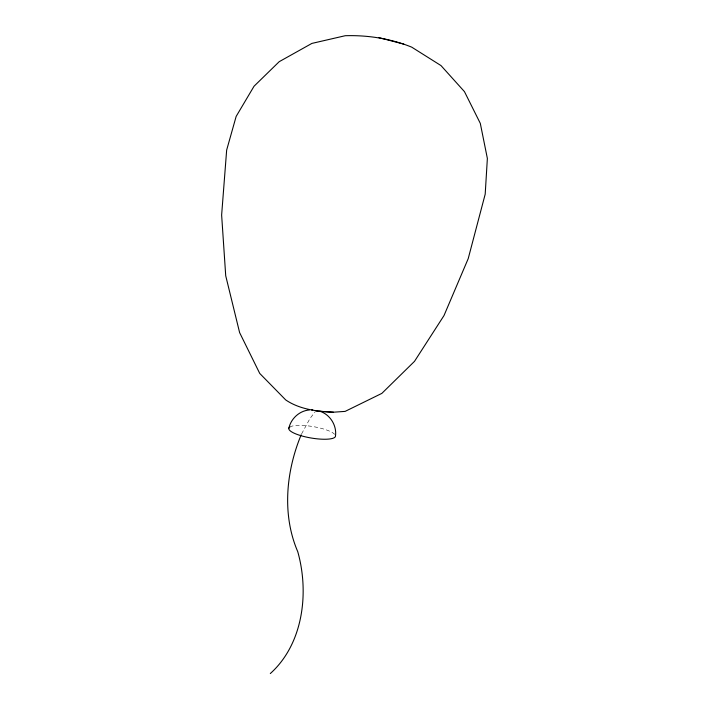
<?xml version="1.0" encoding="UTF-8"?>
<svg xmlns="http://www.w3.org/2000/svg" width="709" height="709" viewBox="0 0 709 709"><rect width="100%" height="100%" fill="white"/><g stroke="black" fill="none" stroke-linecap="round" stroke-linejoin="round"><path stroke-width="0.53" stroke-dasharray="3.54 2.66" d="M301.626 433.846L309.948 418.558L315.115 411.823M289.813 427.057A23.663 5.787 9.6 0 1 312.465 426.49A23.663 5.787 9.6 0 1 334.666 434.333"/><path stroke-width="1.06" d="M288.811 428.404C290.858 418.673 299.446 410.706 309.452 409.953M301.201 434.759C286.028 471.246 281.836 514.707 297.745 551.655C309.319 592.644 303.292 643.887 270.306 673.55M333.283 412.213L345.132 411.388L381.859 393.38L414.508 361.342L444.002 315.558L468.215 258.634L485.195 194.177L487.367 158.444L480.303 123.375L464.448 91.621L440.989 65.574L411.725 47.157C390.792 38.623 367.811 35.033 345.248 35.716L311.898 43.409L279.186 61.692L254.044 86.223L236.15 116.418L226.658 150.078L221.633 215.057L225.719 275.766L239.615 332.61L259.733 373.43L285.718 399.938C299.482 409.297 316.958 411.512 333.283 412.213L315.753 410.981M311.561 409.908L312.784 409.891M403.882 44.153L378.907 37.63M319.848 411.255C330.039 414.437 336.917 425.427 335.499 435.973A23.663 5.787 9.6 0 1 308.796 437.586A23.663 5.787 9.6 0 1 289.813 427.057"/></g></svg>
